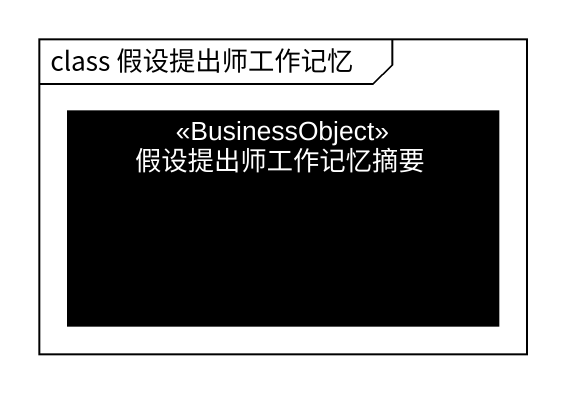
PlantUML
@startuml
mainframe class 假设提出师工作记忆
hide circle
hide empty members
class 假设提出师工作记忆摘要 <<BusinessObject>> #000000
@enduml
